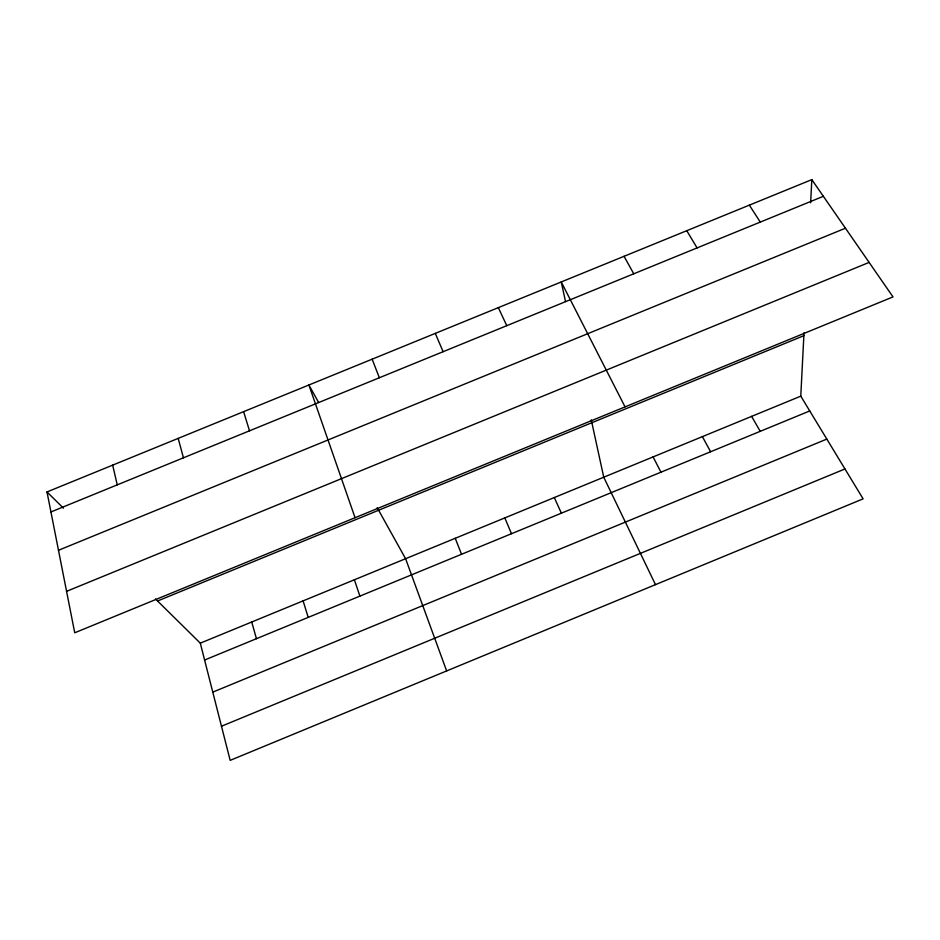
<?xml version="1.0" encoding="UTF-8"?>
<svg xmlns="http://www.w3.org/2000/svg" width="940" height="940" viewBox="0 0 940 940"><rect width="100%" height="100%" fill="white"/><g stroke="black" fill="none" stroke-linecap="round" stroke-linejoin="round"><path stroke-width="1.41" d="M155.5 598.968L200.302 643.16L230.171 760.366L863.108 498.858L800.774 396.163L804.005 332.772M810.644 202.817L811.819 179.634L47 491.949L74.73 632.784L893 296.899L811.819 179.634M221.476 726.232L844.966 468.966M157.556 601.001L803.865 335.686M200.302 643.16L800.774 396.163M204.603 660.033L809.751 410.945M212.781 692.134L826.824 439.086M50.936 511.959L823.37 196.307M58.492 550.276L845.459 228.22M66.576 591.331L869.124 262.401M47 491.949L63.438 508.164M749.345 205.143L760.272 222.087M686.764 230.7L697.069 247.913M751.624 416.373L760.213 431.331M318.613 402.461L308.896 385.001L355.062 517.705M377.21 507.706L405.598 558.712L446.641 670.925M624.054 256.303L633.748 273.787M702.391 436.63L710.616 451.752M653.1 456.899L660.938 472.197M625.053 406.891L561.251 281.953L565.516 301.564M655.486 584.645L603.739 477.203L591.26 419.851M498.329 307.65L506.778 325.675M554.306 497.542L561.38 513.181M435.291 333.383L443.116 351.689M504.815 517.905L511.489 533.709M455.242 538.291L461.54 554.271M372.146 359.174L379.337 377.751M354.392 579.78L359.891 596.113M303.103 600.871L308.203 617.392M243.601 411.661L249.511 430.814M251.732 622.01L256.444 638.695M178.189 438.381L183.441 457.804M112.659 465.136L117.253 484.852"/></g></svg>
